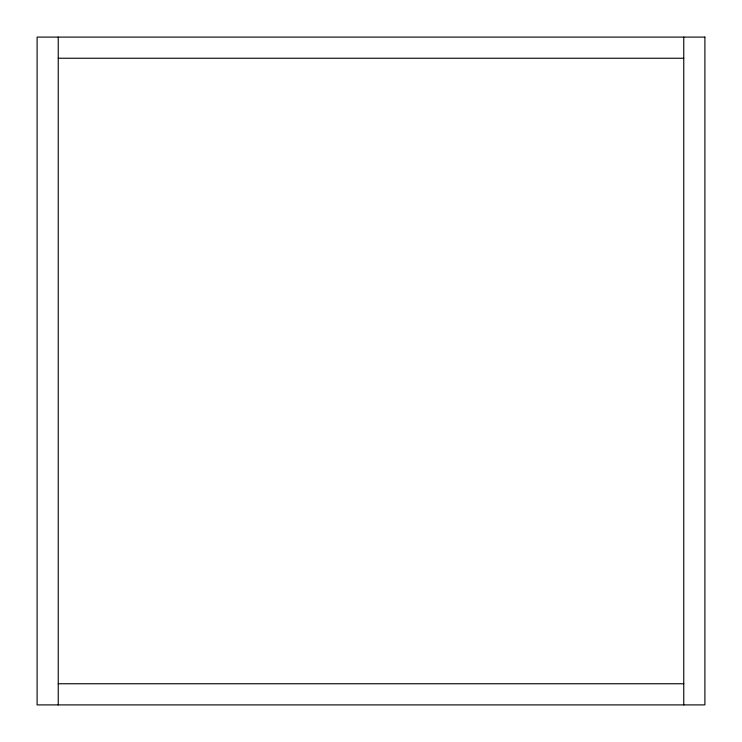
<?xml version="1.0" encoding="UTF-8"?>
<svg xmlns="http://www.w3.org/2000/svg" width="742" height="742" viewBox="0 0 742 742"><rect width="100%" height="100%" fill="white"/><g stroke="black" fill="none" stroke-linecap="round" stroke-linejoin="round"><path stroke-width="1.11" d="M58.247 58.247L683.753 58.247M58.247 683.753L683.753 683.753M683.753 37.1L683.753 704.9M58.247 37.1L58.247 704.9M704.9 37.1L37.1 37.1L37.1 704.9L704.9 704.9L704.9 37.1"/></g></svg>
